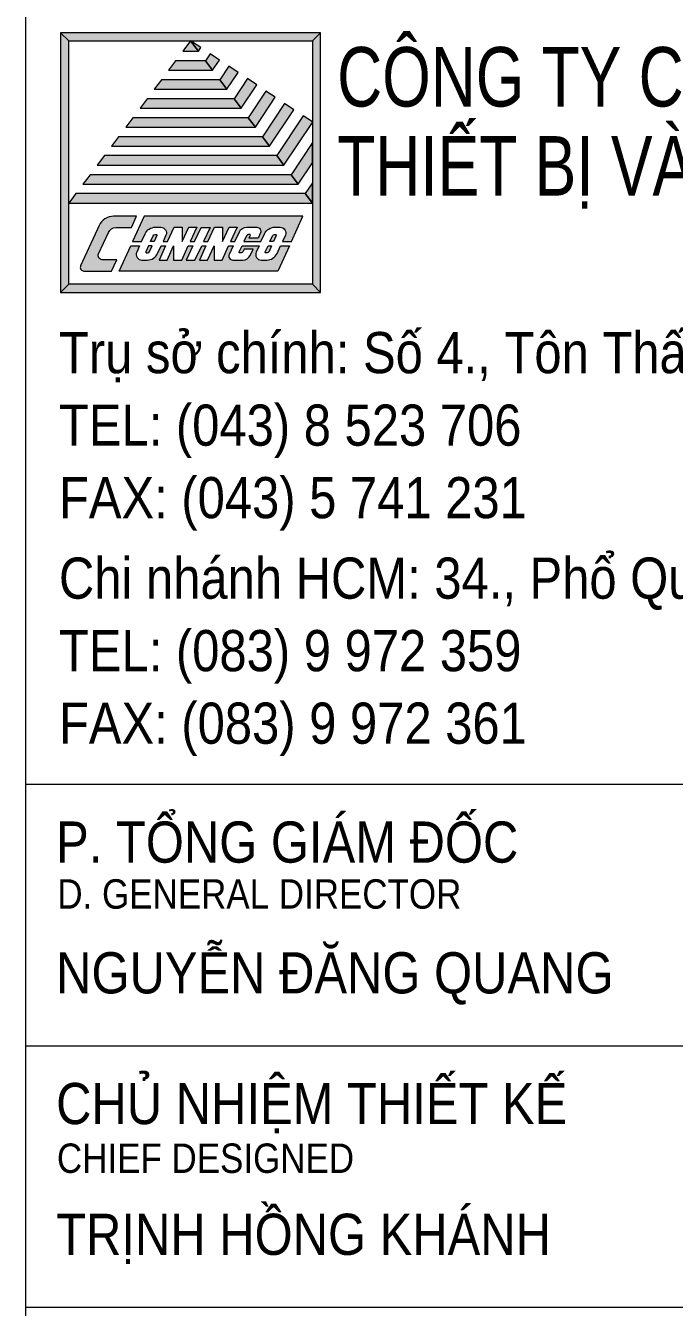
# Model space of a CAD drawing. Header units: millimetres. Extents: x 176375 to 193799, y -1565 to 5860.
# Drawn here: x 192141 to 192865, y 747 to 2179 of the extents above; entities that cross this region are included whole.
import ezdxf
from ezdxf.enums import TextEntityAlignment as Align

# ---------------------------------------------------------------- set-up
doc = ezdxf.new("R2010")
doc.units = ezdxf.units.MM
doc.header["$LTSCALE"] = 250
doc.header["$MEASUREMENT"] = 0
doc.layers.add('08.TEXTBEAM', color=2, linetype='Continuous')
doc.layers.add('Xref khung ten  A3 TKCS$0$A-KY HIEU', color=34, linetype='Continuous', lineweight=20)
doc.layers.add('Xref khung ten  A3 TKCS$0$A-TEXT', color=9, linetype='Continuous', lineweight=18)
doc.styles.add('Xref khung ten  A3 TKCS$0$ARIAL', font='arial.ttf')

# ---------------------------------------------------------------- blocks, each defined once
blk = doc.blocks.new('Xref khung ten  A3 TKCS$0$A$C4EFA0292')
h = blk.add_hatch(color=0)
h.paths.add_polyline_path([(-0.3, 4.288), (0.3, 4.288), (0, 4.687)])
h.paths.add_polyline_path([(0.392, 4.426), (0, 4.687), (0.3, 4.288)])
h.paths.add_polyline_path([(4.687, 4.687), (5, 5), (-5, 5), (-4.688, 4.687)])
h.paths.add_polyline_path([(4.687, -4.688), (5, -5), (5, 5), (4.687, 4.687)])
h.paths.add_polyline_path([(-4.688, 4.687), (-5, 5), (-5, -5), (-4.688, -4.688)])
h.paths.add_polyline_path([(5, -5), (4.687, -4.688), (-4.688, -4.688), (-5, -5)])
h.paths.add_polyline_path([(0.34, -3.755), (0.593, -3.2), (0.427, -3.2), (0.17, -3.763), (-0.173, -3.763), (0.084, -3.2), (-0.088, -3.2), (-0.341, -3.755), (-0.651, -3.755), (-0.651, -3.201), (-0.904, -3.755), (-1.213, -3.755), (-0.96, -3.2), (-1.132, -3.2), (-1.268, -3.499, -0.293611), (-1.666, -3.755), (-1.872, -3.755, -0.546059), (-2.071, -3.445), (-1.959, -3.2), (-2.303, -3.2), (-2.749, -4.177), (3.361, -4.177), (3.807, -3.2), (3.464, -3.2), (3.327, -3.499, -0.293611), (2.929, -3.755), (2.723, -3.755, -0.546059), (2.524, -3.445), (2.636, -3.2), (1.98, -3.2), (1.873, -3.434, 0.750604), (1.914, -3.469, 0.385557), (2.018, -3.425), (2.06, -3.333), (2.404, -3.333), (2.294, -3.572, -0.293611), (2.01, -3.755), (1.626, -3.755, -0.546059), (1.484, -3.534), (1.637, -3.2), (1.465, -3.2), (1.212, -3.755), (0.902, -3.755), (0.902, -3.201), (0.649, -3.755)])
h.paths.add_polyline_path([(-1.785, -2.068), (-2.231, -3.044), (-1.888, -3.044), (-1.751, -2.745, -0.293611), (-1.353, -2.489), (-1.147, -2.489, -0.546059), (-0.948, -2.799), (-1.06, -3.044), (-0.888, -3.044), (-0.635, -2.489), (-0.326, -2.489), (-0.326, -3.044), (-0.073, -2.489), (0.237, -2.489), (-0.017, -3.044), (0.155, -3.044), (0.405, -2.497), (0.748, -2.497), (0.499, -3.044), (0.665, -3.044), (0.918, -2.489), (1.227, -2.489), (1.227, -3.044), (1.48, -2.489), (1.79, -2.489), (1.536, -3.044), (1.708, -3.044), (1.878, -2.672, -0.293611), (2.162, -2.489), (2.546, -2.489, -0.546059), (2.688, -2.711), (2.596, -2.911), (2.253, -2.911), (2.299, -2.811, 0.750604), (2.258, -2.775, 0.385557), (2.154, -2.82), (2.052, -3.044), (2.708, -3.044), (2.844, -2.745, -0.293611), (3.242, -2.489), (3.448, -2.489, -0.546059), (3.647, -2.799), (3.535, -3.044), (3.879, -3.044), (4.325, -2.068)])
h.paths.add_polyline_path([(-2.279, -2.505), (-2.079, -2.068), (-2.959, -2.068, 0.293611), (-3.521, -2.429), (-4.229, -3.978, 0.546059), (-4.101, -4.177), (-3.043, -4.177), (-2.843, -3.739), (-3.396, -3.739, -0.546059), (-3.538, -3.518), (-3.159, -2.688, -0.293611), (-2.874, -2.505)])
h.paths.add_polyline_path([(-1.442, -2.82), (-1.544, -3.044), (-1.404, -3.044), (-1.297, -2.811, 0.750604), (-1.338, -2.775, 0.385557)])
h.paths.add_polyline_path([(-1.475, -3.2), (-1.616, -3.2), (-1.722, -3.434, 0.750604), (-1.681, -3.469, 0.385557), (-1.577, -3.425)], flags=17)
h.paths.add_polyline_path([(3.298, -2.811, 0.750604), (3.257, -2.775, 0.385557), (3.153, -2.82), (3.051, -3.044), (3.192, -3.044)], flags=17)
h.paths.add_polyline_path([(3.12, -3.2), (2.98, -3.2), (2.873, -3.434, 0.750604), (2.914, -3.469, 0.385557), (3.018, -3.425)], flags=17)
h.paths.add_polyline_path([(4.687, -1.563), (4.413, -1.197), (-4.413, -1.197), (-4.688, -1.563)])
h.paths.add_polyline_path([(4.687, -0.786), (4.413, -1.197), (4.687, -1.563)])
h.paths.add_polyline_path([(4.687, -0.009), (4.687, 0.768), (3.865, -0.466), (4.139, -0.831)])
h.paths.add_polyline_path([(-3.865, -0.466), (-4.139, -0.831), (4.139, -0.831), (3.865, -0.466)])
h.paths.add_polyline_path([(3.591, -0.1), (3.316, 0.266), (-3.316, 0.266), (-3.591, -0.1)])
h.paths.add_polyline_path([(3.591, -0.1), (4.687, 1.545), (4.687, 1.562), (4.337, 1.796), (3.316, 0.266)])
h.paths.add_polyline_path([(3.978, 2.035), (3.62, 2.274), (2.768, 0.997), (3.042, 0.631)])
h.paths.add_polyline_path([(3.042, 0.631), (2.768, 0.997), (-2.768, 0.997), (-3.042, 0.631)])
h.paths.add_polyline_path([(2.494, 1.362), (2.22, 1.728), (-2.22, 1.728), (-2.494, 1.362)])
h.paths.add_polyline_path([(2.494, 1.362), (3.261, 2.513), (2.902, 2.753), (2.22, 1.728)])
h.paths.add_polyline_path([(1.945, 2.094), (2.544, 2.992), (2.185, 3.231), (1.671, 2.459)])
h.paths.add_polyline_path([(-1.671, 2.459), (-1.945, 2.094), (1.945, 2.094), (1.671, 2.459)])
h.paths.add_polyline_path([(1.827, 3.47), (1.468, 3.709), (1.123, 3.191), (1.397, 2.825)])
h.paths.add_polyline_path([(1.397, 2.825), (1.123, 3.191), (-1.123, 3.191), (-1.397, 2.825)])
h.paths.add_polyline_path([(0.848, 3.556), (1.109, 3.948), (0.751, 4.187), (0.574, 3.922)])
h.paths.add_polyline_path([(0.848, 3.556), (0.574, 3.922), (-0.574, 3.922), (-0.848, 3.556)])
at = {"color": 0}
for points in [[(5, 5), (-5, 5), (-4.688, 4.687), (4.687, 4.687), (5, 5)], [(-4.688, 4.687), (-5, 5), (-5, -5), (-4.688, -4.688), (-4.688, 4.687)], [(5, 5), (4.687, 4.687), (4.687, -4.688), (5, -5), (5, 5)], [(0, 4.687), (-0.3, 4.288), (0.3, 4.288), (0, 4.687)], [(0.392, 4.426), (0, 4.687), (0.3, 4.288), (0.392, 4.426)], [(1.109, 3.948), (0.751, 4.187), (0.574, 3.922), (0.848, 3.556), (1.109, 3.948)], [(0.574, 3.922), (-0.574, 3.922), (-0.848, 3.556), (0.848, 3.556), (0.574, 3.922)], [(1.827, 3.47), (1.468, 3.709), (1.123, 3.191), (1.397, 2.825), (1.827, 3.47)], [(1.123, 3.191), (-1.123, 3.191), (-1.397, 2.825), (1.397, 2.825), (1.123, 3.191)], [(2.544, 2.992), (2.185, 3.231), (1.671, 2.459), (1.945, 2.094), (2.544, 2.992)], [(3.261, 2.513), (2.902, 2.753), (2.22, 1.728), (2.494, 1.362), (3.261, 2.513)], [(1.671, 2.459), (-1.671, 2.459), (-1.945, 2.094), (1.945, 2.094), (1.671, 2.459)], [(3.978, 2.035), (3.62, 2.274), (2.768, 0.997), (3.042, 0.631), (3.978, 2.035)], [(2.22, 1.728), (-2.22, 1.728), (-2.494, 1.362), (2.494, 1.362), (2.22, 1.728)], [(4.687, 1.545), (4.687, 1.562), (4.337, 1.796), (3.316, 0.266), (3.591, -0.1), (4.687, 1.545)], [(2.768, 0.997), (-2.768, 0.997), (-3.042, 0.631), (3.042, 0.631), (2.768, 0.997)], [(4.687, -0.009), (4.687, 0.768), (3.865, -0.466), (4.139, -0.831), (4.687, -0.009)], [(3.316, 0.266), (-3.316, 0.266), (-3.591, -0.1), (3.591, -0.1), (3.316, 0.266)], [(3.865, -0.466), (-3.865, -0.466), (-4.139, -0.831), (4.139, -0.831), (3.865, -0.466)], [(4.687, -0.786), (4.413, -1.197), (4.687, -1.563), (4.687, -0.786)], [(4.413, -1.197), (-4.413, -1.197), (-4.688, -1.563), (4.687, -1.563), (4.413, -1.197)], [(4.687, -4.688), (-4.688, -4.688), (-5, -5), (5, -5), (4.687, -4.688)]]:
    blk.add_lwpolyline(points, close=True, dxfattribs=at)
for points in [[(-2.079, -2.068), (-2.959, -2.068, 0.293611), (-3.521, -2.429), (-4.229, -3.978, 0.546059), (-4.101, -4.177), (-3.043, -4.177), (-2.843, -3.739), (-3.396, -3.739, -0.546059), (-3.538, -3.518), (-3.159, -2.688, -0.293611), (-2.874, -2.505), (-2.279, -2.505), (-2.079, -2.068)], [(4.325, -2.068), (-1.785, -2.068), (-2.231, -3.044), (-1.888, -3.044), (-1.751, -2.745, -0.293611), (-1.353, -2.489), (-1.147, -2.489, -0.546059), (-0.948, -2.799), (-1.06, -3.044), (-0.888, -3.044), (-0.635, -2.489), (-0.326, -2.489), (-0.326, -3.044), (-0.073, -2.489), (0.237, -2.489), (-0.017, -3.044), (0.155, -3.044), (0.405, -2.497), (0.748, -2.497), (0.499, -3.044), (0.665, -3.044), (0.918, -2.489), (1.227, -2.489), (1.227, -3.044), (1.48, -2.489), (1.79, -2.489), (1.536, -3.044), (1.708, -3.044), (1.878, -2.672, -0.293611), (2.162, -2.489), (2.546, -2.489, -0.546059), (2.688, -2.711), (2.596, -2.911), (2.253, -2.911), (2.299, -2.811, 0.546059), (2.273, -2.771), (2.231, -2.771, 0.293611), (2.154, -2.82), (2.052, -3.044), (2.708, -3.044), (2.844, -2.745, -0.293611), (3.242, -2.489), (3.448, -2.489, -0.546059), (3.647, -2.799), (3.535, -3.044), (3.879, -3.044), (4.325, -2.068)], [(-1.323, -2.771, -0.546059), (-1.297, -2.811), (-1.404, -3.044), (-1.544, -3.044), (-1.442, -2.82, -0.293611), (-1.365, -2.771), (-1.323, -2.771, -0.546059)], [(3.273, -2.771, -0.546059), (3.298, -2.811), (3.192, -3.044), (3.051, -3.044), (3.153, -2.82, -0.293611), (3.23, -2.771), (3.273, -2.771, -0.546059)], [(1.899, -3.474, -0.546059), (1.873, -3.434), (1.98, -3.2), (2.636, -3.2), (2.524, -3.445, 0.546059), (2.723, -3.755), (2.929, -3.755, 0.293611), (3.327, -3.499), (3.464, -3.2), (3.807, -3.2), (3.361, -4.177), (-2.749, -4.177), (-2.303, -3.2), (-1.959, -3.2), (-2.071, -3.445, 0.546059), (-1.872, -3.755), (-1.666, -3.755, 0.293611), (-1.268, -3.499), (-1.132, -3.2), (-0.96, -3.2), (-1.213, -3.755), (-0.904, -3.755), (-0.651, -3.201), (-0.651, -3.755), (-0.341, -3.755), (-0.088, -3.2), (0.084, -3.2), (-0.173, -3.763), (0.17, -3.763), (0.427, -3.2), (0.593, -3.2), (0.34, -3.755), (0.649, -3.755), (0.902, -3.201), (0.902, -3.755), (1.212, -3.755), (1.465, -3.2), (1.637, -3.2), (1.484, -3.534, 0.546059), (1.626, -3.755), (2.01, -3.755, 0.293611), (2.294, -3.572), (2.404, -3.333), (2.06, -3.333), (2.018, -3.425, -0.293611), (1.942, -3.474), (1.899, -3.474, -0.546059)], [(-1.475, -3.2), (-1.616, -3.2), (-1.722, -3.434, 0.546055), (-1.697, -3.474, 0.000001), (-1.697, -3.474, 0.000002), (-1.697, -3.474), (-1.697, -3.474), (-1.654, -3.474, 0.293611), (-1.577, -3.425), (-1.475, -3.2)], [(2.899, -3.474, -0.546059), (2.873, -3.434), (2.98, -3.2), (3.12, -3.2), (3.018, -3.425, -0.293611), (2.941, -3.474), (2.899, -3.474, -0.546059)]]:
    blk.add_lwpolyline(points, format="xyb", close=True, dxfattribs=at)
blk = doc.blocks.new('Xref khung ten  A3 TKCS')
at = {"layer": 'Xref khung ten  A3 TKCS$0$A-KY HIEU', "color": 0}
for p, q in [((-57376.705, -13646.66), (-57376.705, -13933.853)), ((-57376.705, -13822.889), (-57315.382, -13822.889)), ((-57376.705, -13834.569), (-57315.382, -13834.569)), ((-57376.705, -13846.25), (-57315.382, -13846.25))]:
    blk.add_line(p, q, dxfattribs=at)
at = {"layer": 'Xref khung ten  A3 TKCS$0$A-KY HIEU', "lineweight": -3, "xscale": 1.160142688442082, "yscale": 1.160142688442082, "zscale": 1.160142688442082}
blk.add_blockref('Xref khung ten  A3 TKCS$0$A$C4EFA0292', (-57369.342, -13795.119), dxfattribs=at)
at = {"layer": 'Xref khung ten  A3 TKCS$0$A-TEXT', "style": 'Xref khung ten  A3 TKCS$0$ARIAL'}
for s, height, width, p in [('CÔNG TY CP TƯ VẤN CÔNG NGHỆ', 2.6573, 0.75, (-57362.798, -13792.615)), ('THIẾT BỊ VÀ KIỂM ĐỊNH XÂY DỰNG', 2.6573, 0.75, (-57362.798, -13796.593)), ('Trụ sở chính: Số 4., Tôn Thất Tùng., Đống Đa., TP. Hà Nội', 1.83967, 0.85, (-57375.216, -13804.528)), ('TEL: (043) 8 523 706', 1.83967, 0.85, (-57375.216, -13807.767)), ('FAX: (043) 5 741 231', 1.83967, 0.85, (-57375.216, -13811.007)), ('Chi nhánh HCM: 34., Phổ Quang., F2., Tân Bình., TP. HCM', 1.83967, 0.85, (-57375.216, -13814.602)), ('TEL: (083) 9 972 359', 1.83967, 0.85, (-57375.216, -13817.841)), ('FAX: (083) 9 972 361', 1.83967, 0.85, (-57375.216, -13821.081)), ('P. TỔNG GIÁM ĐỐC', 1.83967, 0.85, (-57375.343, -13826.393)), ('NGUYỄN ĐĂNG QUANG', 1.83967, 0.85, (-57375.343, -13832.233)), ('CHỦ NHIỆM THIẾT KẾ', 1.83967, 0.85, (-57375.343, -13838.073)), ('TRỊNH HỒNG KHÁNH', 1.83967, 0.85, (-57375.343, -13843.914))]:
    blk.add_text(s, height=height, dxfattribs=dict(at, width=width)).set_placement(p)
at = {"layer": 'Xref khung ten  A3 TKCS$0$A-TEXT', "style": 'Xref khung ten  A3 TKCS$0$ARIAL', "width": 0.85}
for s, p in [('D. GENERAL DIRECTOR', (-57375.288, -13827.791)), ('CHIEF DESIGNED', (-57375.308, -13839.595))]:
    blk.add_text(s, height=1.31405, dxfattribs=at).set_placement(p, align=Align.MIDDLE_LEFT)

msp = doc.modelspace()

# ---------------------------------------------------------------- block references
at = {"layer": '08.TEXTBEAM', "xscale": 25, "yscale": 25, "zscale": 25}
msp.add_blockref('Xref khung ten  A3 TKCS', (1626558.3, 346903.6), dxfattribs=at)

doc.saveas('drawing.dxf')
